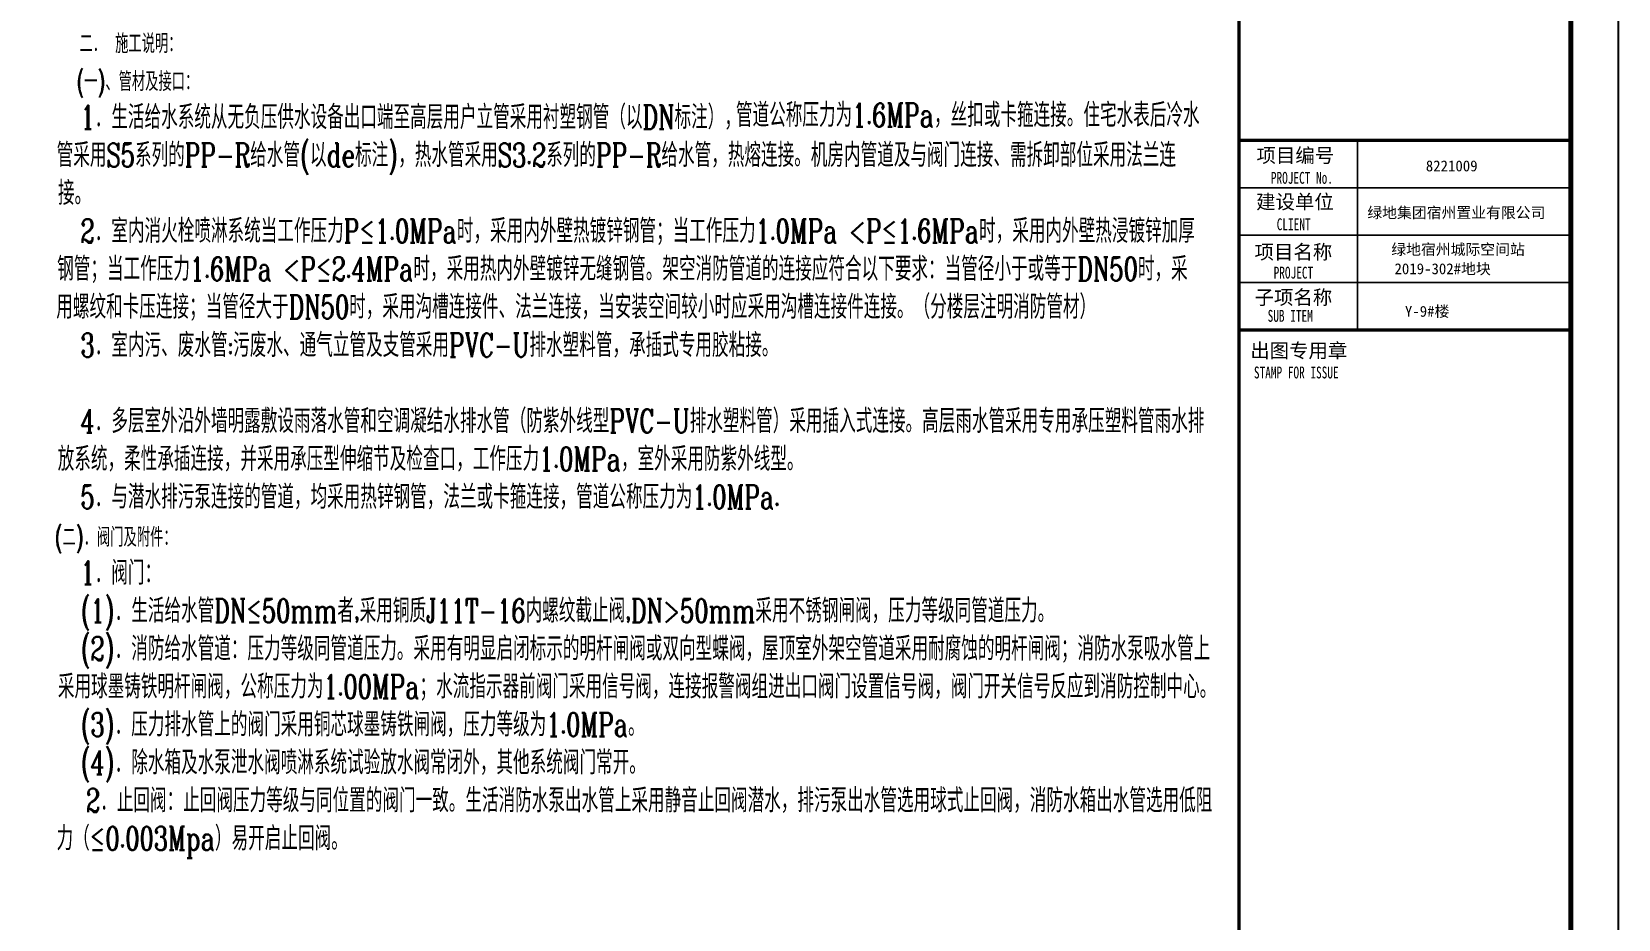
# Model space of a CAD drawing. Extents: x 27938 to 1507990, y 110129 to 923079.
# Drawn here: x 542686 to 576137, y 602735 to 621448 of the extents above; entities that cross this region are included whole.
import ezdxf

# ---------------------------------------------------------------- set-up
doc = ezdxf.new("R2010")
doc.units = 0
doc.header["$LTSCALE"] = 1000
doc.header["$MEASUREMENT"] = 0
for name, color, linetype in [('0s_水标注', 7, 'Continuous'), ('图框', 140, 'Continuous'), ('图签文字', 147, 'Continuous')]:
    doc.layers.add(name, color=color, linetype=linetype)
doc.layers.add('yichutu', color=7, linetype='Continuous', true_color=0xffffff, plot=False)
doc.layers.add('图签', color=147, linetype='Continuous', lineweight=18)
doc.styles.add('HZTXT', font='COMPLEX', dxfattribs={"width": 0.7, "bigfont": 'HZTXT'})
doc.styles.add('宋体', font='', dxfattribs={"height": 50})
doc.styles.add('建筑图签-1', font='simhei.ttf', dxfattribs={"width": 0.7})
doc.styles.get('宋体').set_extended_font_data('SimSun')

# ---------------------------------------------------------------- blocks, each defined once
blk = doc.blocks.new('TK')
at = {"layer": '图框'}
blk.add_lwpolyline([(465375, 548714), (549475, 548714), (549475, 489314), (465375, 489314)], close=True, dxfattribs=at)
blk.add_lwpolyline([(465375, 548714), (549475, 548714), (549475, 489314), (465375, 489314)], close=True, dxfattribs=at)
at = {"layer": '图框', "const_width": 100}
blk.add_lwpolyline([(548475, 490314), (548475, 547714), (467875, 547714), (467875, 490314)], close=True, dxfattribs=at)
at = {"layer": '图框'}
for points, const_width in [([(541480, 490314), (541480, 547714)], 70), ([(541480, 525414), (548480, 525414)], 70), ([(541480, 525414), (548480, 525414)], 70), ([(543980, 521414), (543980, 525414)], 35), ([(541480, 524414), (548480, 524414)], 35), ([(541480, 523414), (548480, 523414)], 35), ([(541480, 522414), (548480, 522414)], 35), ([(548480, 521414), (541480, 521414)], 70)]:
    blk.add_lwpolyline(points, dxfattribs=dict(at, const_width=const_width))
at = {"layer": '图框', "style": '建筑图签-1', "width": 0.7}
for s, p in [('PROJECT No.', (542150, 524499, -1799)), ('CLIENT', (542274, 523520)), ('PROJECT', (542209, 522500)), ('SUB ITEM', (542082, 521589)), ('STAMP FOR ISSUE', (541793, 520395))]:
    blk.add_text(s, height=250, dxfattribs=at).set_placement(p)
at = {"layer": '图签', "color": 2, "style": '宋体'}
for s, height, p in [('8221009', 229.3, (545417, 524761)), ('绿地集团宿州置业有限公司', 229.34, (544185, 523776)), ('绿地宿州城际空间站', 229.3, (544690, 523001)), ('2019-302#地块', 229.34, (544757, 522592)), ('Y-9#楼', 229.3, (544977, 521695))]:
    blk.add_text(s, height=height, dxfattribs=at).set_placement(p)
at = {"layer": '图签文字', "color": 7, "style": '建筑图签-1'}
for s, p in [('项目编号', (541848, 524946)), ('建设单位', (541840, 523969)), ('项目名称', (541807, 522911)), ('子项名称', (541807, 521954)), ('出图专用章', (541716, 520832))]:
    blk.add_text(s, height=300, dxfattribs=at).set_placement(p)
blk = doc.blocks.new('yct-841-594-84100-59399.9999999999-100-1000.0')
at = {"layer": 'yichutu', "color": 7, "true_color": 0xffffff}
blk.add_lwpolyline([(0, 0), (0, 59400), (84100, 59400), (84100, 0)], close=True, dxfattribs=at)

msp = doc.modelspace()

# ---------------------------------------------------------------- block references
msp.add_blockref('TK', (26661.9, 93743.3))
at = {"layer": 'yichutu'}
msp.add_blockref('yct-841-594-84100-59399.9999999999-100-1000.0', (492036.9, 583057), dxfattribs=at)

# ---------------------------------------------------------------- texts
at = {"layer": '0s_水标注', "color": 0, "style": 'HZTXT', "width": 0.7}
for s, height, p in [('二． 施工说明：', 400, (543692.5, 620996.8)), ('(一)、管材及接口：', 399.9, (543623.4, 620196.8)), ('1．生活给水系统从无负压供水设备出口端至高层用户立管采用衬塑钢管（以DN标注），', 500, (543714.6, 619396.8)), ('接。', 500, (543239.7, 617796.8)), ('放系统，柔性承插连接，并采用承压型伸缩节及检查口，工作压力1.0MPa，室外采用防紫外线型。', 500, (543234.2, 612189.6)), ('5．与潜水排污泵连接的管道，均采用热锌钢管，法兰或卡箍连接，管道公称压力为1.0MPa.', 500, (543714.6, 611389.6)), ('(二)．阀门及附件：', 399.9, (543165.1, 610589.6)), ('1．阀门：', 500, (543714.6, 609789.6)), ('(1)．生活给水管DN≤50mm者,采用铜质J11T-16内螺纹截止阀,DN>50mm采用不锈钢闸阀，压力等级同管道压力。', 500, (543714.6, 608989.6)), ('(3)．压力排水管上的阀门采用铜芯球墨铸铁闸阀，压力等级为1.0MPa。', 500, (543714.6, 606589.6)), ('(4)．除水箱及水泵泄水阀喷淋系统试验放水阀常闭外，其他系统阀门常开。', 500, (543714.6, 605789.6)), ('力（≤0.003Mpa）易开启止回阀。', 500, (543209.4, 604189.6))]:
    msp.add_text(s, height=height, dxfattribs=at).set_placement(p)
at = {"layer": '0s_水标注', "style": 'HZTXT', "width": 0.7}
for s, p in [('管道公称压力为1.6MPa，丝扣或卡箍连接。住宅水表后冷水', (557534.2, 619440.2)), ('管采用S5系列的PP-R给水管(以de标注)，热水管采用S3.2系列的PP-R给水管，热熔连接。机房内管道及与阀门连接、需拆卸部位采用法兰连', (543212.2, 618596.8)), ('2．室内消火栓喷淋系统当工作压力P≤1.0MPa时，采用内外壁热镀锌钢管；当工作压力1.0MPa <P≤1.6MPa时，采用内外壁热浸镀锌加厚', (543714.6, 616996.8)), ('钢管；当工作压力1.6MPa <P≤2.4MPa时，采用热内外壁镀锌无缝钢管。架空消防管道的连接应符合以下要求：当管径小于或等于DN50时，采', (543223.2, 616196.8)), ('用螺纹和卡压连接；当管径大于DN50时，采用沟槽连接件、法兰连接，当安装空间较小时应采用沟槽连接件连接。（分楼层注明消防管材）', (543203.9, 615396.8)), ('3．室内污、废水管:污废水、通气立管及支管采用PVC-U排水塑料管，承插式专用胶粘接。', (543714.6, 614589.6)), ('4．多层室外沿外墙明露敷设雨落水管和空调凝结水排水管（防紫外线型PVC-U排水塑料管）采用插入式连接。高层雨水管采用专用承压塑料管雨水排', (543714.6, 612989.6)), ('(2)．消防给水管道：压力等级同管道压力。采用有明显启闭标示的明杆闸阀或双向型蝶阀，屋顶室外架空管道采用耐腐蚀的明杆闸阀；消防水泵吸水管上', (543714.6, 608189.6)), ('采用球墨铸铁明杆闸阀，公称压力为1.00MPa；水流指示器前阀门采用信号阀，连接报警阀组进出口阀门设置信号阀，阀门开关信号反应到消防控制中心。', (543237, 607389.6)), ('2．止回阀：止回阀压力等级与同位置的阀门一致。生活消防水泵出水管上采用静音止回阀潜水，排污泵出水管选用球式止回阀，消防水箱出水管选用低阻', (543829.2, 604989.6))]:
    msp.add_text(s, height=500, dxfattribs=at).set_placement(p)

doc.saveas('drawing.dxf')
